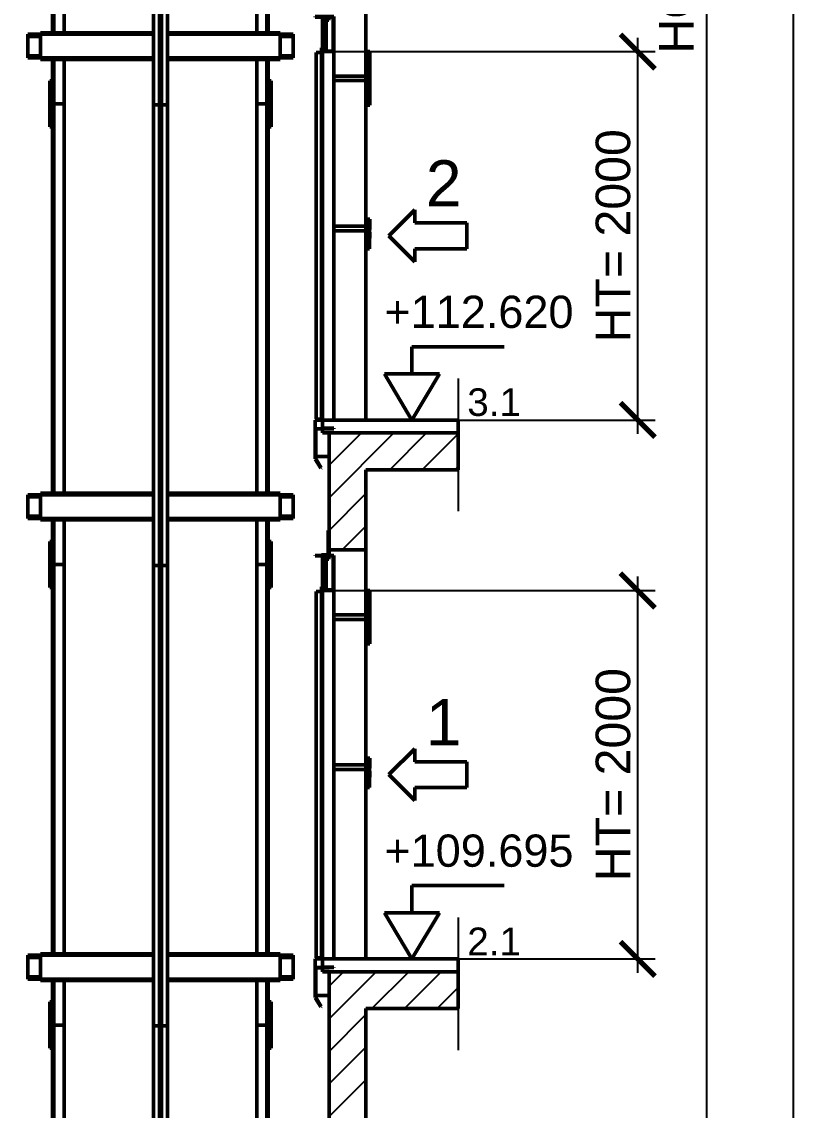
# Model space of a CAD drawing. Header units: millimetres. Extents: x -2854 to 202754, y -48725 to 27067.
# Drawn here: x 82199 to 86386, y -37394 to -31485 of the extents above; entities that cross this region are included whole.
import ezdxf

# ---------------------------------------------------------------- set-up
doc = ezdxf.new("R2010")
doc.units = ezdxf.units.MM
doc.linetypes.add('AM_ISO08W050', pattern=[18, 12, -1.5, 3, -1.5])
for name, color, linetype, lineweight in [('AM_0', 7, 'Continuous', 50), ('AM_5', 3, 'Continuous', 25), ('AM_8', 1, 'Continuous', 25), ('LDCar-AM_0', 7, 'Continuous', 50), ('LDCar-AM_4', 3, 'Continuous', 25), ('LDDoorFixingPoints-AM_0', 7, 'Continuous', 50), ('LDGuides-AM_0', 7, 'Continuous', 50), ('LDHallButton-AM_0', 7, 'Continuous', 50), ('LDRailBrackets-AM_0', 7, 'Continuous', 50), ('LDShaft-AM_0', 7, 'Continuous', 50), ('LDShaft-AM_5', 3, 'Continuous', 25), ('LDShaft-AM_7', 4, 'AM_ISO08W050', 25)]:
    doc.layers.add(name, color=color, linetype=linetype, lineweight=lineweight)
doc.layers.add('AM_VIEWS', color=1, linetype='Continuous', lineweight=25, plot=False)
doc.styles.add('LD', font='ARIALUNI.ttf')
doc.dimstyles.new('LIFT', dxfattribs={"dimtxt": 2.5, "dimasz": 2.5, "dimexe": 1.25, "dimexo": 0, "dimgap": 0.5, "dimtad": 1, "dimdec": 0, "dimzin": 1, "dimdsep": 46, "dimtxsty": 'LD', "dimblk": 'ARCHTICK', "dimcen": 0, "dimdle": 1, "dimclrd": 3, "dimclre": 3, "dimclrt": 4, "dimadec": 0, "dimazin": 0, "dimtp": 0.1, "dimtm": 0.1, "dimtfac": 0.71, "dimtdec": 0, "dimtix": 1, "dimtmove": 0, "dimatfit": 3, "dimfxl": 1, "dimtolj": 1, "dimarcsym": 0})

# ---------------------------------------------------------------- blocks, each defined once
blk = doc.blocks.new('LD_20260610085845_0000000C')
at = {"layer": 'LDShaft-AM_0'}
for p, q in [((200, 9537.5), (200, 9890)), ((25, 9537.5), (80, 9537.5)), ((80, 9537.5), (200, 9537.5)), ((200, 9512.5), (200, 9537.5)), ((80, 9512.5), (25, 9512.5)), ((200, 9512.5), (80, 9512.5)), ((200, 8722.5), (200, 9512.5)), ((25, 8722.5), (80, 8722.5)), ((80, 8697.5), (25, 8697.5)), ((80, 8722.5), (200, 8722.5)), ((200, 8697.5), (80, 8697.5)), ((200, 8697.5), (200, 8722.5)), ((200, 7670), (200, 8697.5)), ((80, 7600), (0, 7600)), ((0, 7600), (0, 6965)), ((200, 7600), (80, 7600)), ((700, 7600), (200, 7600)), ((700, 7400), (700, 7600)), ((200, 6965), (200, 7400)), ((200, 7400), (700, 7400)), ((0, 6965), (0, 6935)), ((0, 6965), (80, 6965)), ((80, 6965), (200, 6965)), ((200, 6612.5), (200, 6965)), ((25, 6612.5), (80, 6612.5)), ((80, 6587.5), (25, 6587.5)), ((80, 6612.5), (200, 6612.5)), ((200, 6587.5), (80, 6587.5)), ((200, 6587.5), (200, 6612.5)), ((200, 5797.5), (200, 6587.5)), ((25, 5797.5), (80, 5797.5)), ((80, 5797.5), (200, 5797.5)), ((200, 5772.5), (200, 5797.5)), ((80, 5772.5), (25, 5772.5)), ((200, 5772.5), (80, 5772.5)), ((200, 4745), (200, 5772.5)), ((80, 4675), (0, 4675)), ((0, 4675), (0, 3515)), ((200, 4675), (80, 4675)), ((700, 4675), (200, 4675)), ((700, 4475), (700, 4675)), ((200, 3515), (200, 4475)), ((200, 4475), (700, 4475))]:
    blk.add_line(p, q, dxfattribs=at)
blk = doc.blocks.new('LD_20260610085845_0000001B')
at = {"layer": 'LDShaft-AM_0'}
for p, q in [((0, 0), (-35, 0)), ((-35, 0), (-35, -1)), ((0, -1), (0, 0)), ((-71, -1), (-71, -151)), ((-35, -1), (-71, -1)), ((-35, -1), (0, -1)), ((0, -151), (0, -22.5)), ((-71, -151), (0, -151))]:
    blk.add_line(p, q, dxfattribs=at)
blk = doc.blocks.new('LD_20260610085845_0000001C')
at = {"layer": 'LDHallButton-AM_0'}
for p, q in [((5, 155), (0, 155)), ((0, 155), (0, 5)), ((18, 160), (5, 160)), ((5, 160), (5, 0)), ((5, 5), (5, 155)), ((21, 160), (18, 160)), ((21, 105), (21, 160)), ((20, 105), (21, 105)), ((20, 0), (20, 105)), ((21, 89.5), (20, 89.5)), ((20, 89.5), (20, 56.5)), ((21, 56.5), (21, 89.5)), ((0, 5), (5, 5)), ((5, 0), (18, 0)), ((18, 0), (20, 0)), ((20, 56.5), (21, 56.5))]:
    blk.add_line(p, q, dxfattribs=at)
blk = doc.blocks.new('LD_20260610085845_0000001D')
at = {"layer": 'LDCar-AM_0'}
for p, q in [((-40, 2190), (-100, 2190)), ((-100, 2190), (-100, 2187)), ((-100, 2187), (-43, 2187)), ((-60, 2187), (-60, 2003)), ((-43, 2187), (-43, 2010)), ((-30, 2190), (-40, 2190)), ((-40, 2010), (-40, 2190)), ((-30, 2190), (-30, 2170)), ((0, 2190), (-30, 2190)), ((-27, 2170), (-27, 2187)), ((-27, 2187), (-3, 2187)), ((-3, 2187), (-3, 2003)), ((0, 2000), (0, 2190)), ((-30, 2170), (-27, 2170)), ((-63.5, 2020), (-66.5, 2020)), ((-66.5, 2020), (-66.5, 2000)), ((-63.5, 2003), (-63.5, 2020)), ((-43, 2010), (-40, 2010)), ((-66.5, 1995), (-95, 1995)), ((-95, 1995), (-95, 5)), ((-66.5, 2000), (0, 2000)), ((-66.5, 5), (-66.5, 1995)), ((-3, 2003), (-63.5, 2003)), ((-60, 2000), (-60, 0)), ((0, 0), (0, 2000)), ((-60, 0), (-100, 0)), ((-100, 0), (-100, -47.5)), ((-95, 5), (-66.5, 5)), ((-60, -44.5), (-60, 0)), ((-60, 0), (0, 0)), ((-100, -47.5), (-100, -210)), ((-97, -210), (-97, -47.5)), ((-97, -47.5), (-60, -47.5)), ((0, -44.5), (-60, -44.5)), ((-60, -47.5), (0, -47.5)), ((0, -47.5), (0, -44.5)), ((-100, -210), (-97, -210)), ((-97.2, -210.2), (-99.8, -211.8)), ((-99.8, -211.8), (-69.8, -260.8)), ((-67.2, -259.2), (-97.2, -210.2)), ((-69.8, -260.8), (-67.2, -259.2))]:
    blk.add_line(p, q, dxfattribs=at)
blk = doc.blocks.new('LD_20260610085845_00000020')
at = {"layer": 'LDHallButton-AM_0'}
for p, q in [((5, 285), (0, 285)), ((0, 285), (0, 5)), ((18, 290), (5, 290)), ((5, 290), (5, 0)), ((5, 5), (5, 285)), ((21, 290), (18, 290)), ((21, 0), (21, 290)), ((0, 5), (5, 5)), ((5, 0), (18, 0)), ((18, 0), (21, 0))]:
    blk.add_line(p, q, dxfattribs=at)
blk = doc.blocks.new('LD_20260610085845_00000021')
at = {"layer": 'LDShaft-AM_0'}
for p, q in [((0, 0), (-35, 0)), ((-35, 0), (-35, -70)), ((80, 0), (0, 0)), ((200, 0), (80, 0)), ((700, 0), (200, 0)), ((700, -70), (700, 0)), ((-35, -70), (0, -70)), ((0, -70), (80, -70)), ((80, -70), (200, -70)), ((200, -70), (700, -70))]:
    blk.add_line(p, q, dxfattribs=at)
blk = doc.blocks.new('LD_ENTRY_FLOOR_R')
for p, q in [((0, 0), (-150, 250)), ((150, 250), (0, 0))]:
    blk.add_line(p, q)
at = {"layer": 'AM_0'}
for p, q in [((0, 397.7), (500, 397.7)), ((0, 250), (0, 397.7)), ((-150, 250), (150, 250))]:
    blk.add_line(p, q, dxfattribs=at)
blk = doc.blocks.new('LD_20260610085845_00000023')
at = {"layer": 'LDCar-AM_0'}
blk.add_blockref('LD_ENTRY_FLOOR_R', (0, 0), dxfattribs=at)
at = {"layer": 'LDCar-AM_0', "style": 'LD'}
blk.add_text('+112.620', height=175, dxfattribs=at).set_placement((-150, 500))
blk = doc.blocks.new('LD_ENTRY_R')
for p, q in [((0, 0), (140.6, 140.6)), ((140.6, 70.3), (140.6, 140.6)), ((140.6, 70.3), (422, 70.3)), ((422, -70.3), (422, 70.3)), ((0, 0), (140.6, -140.6)), ((140.6, -70.3), (422, -70.3)), ((140.6, -70.3), (140.6, -140.6))]:
    blk.add_line(p, q)
blk = doc.blocks.new('LD_20260610085845_00000024')
at = {"layer": 'LDCar-AM_0'}
blk.add_blockref('LD_ENTRY_R', (0, 0), dxfattribs=at)
at = {"layer": 'LDCar-AM_0', "style": 'LD'}
blk.add_text('2', height=250, dxfattribs=at).set_placement((200, 160))
blk = doc.blocks.new('LD_20260610085845_00000026')
at = {"layer": 'LDShaft-AM_0'}
for p, q in [((0, 0), (-35, 0)), ((-35, 0), (-35, -1)), ((0, -1), (0, 0)), ((-71, -1), (-71, -151)), ((-35, -1), (-71, -1)), ((-35, -1), (0, -1)), ((0, -151), (0, -22.5)), ((-71, -151), (0, -151))]:
    blk.add_line(p, q, dxfattribs=at)
blk = doc.blocks.new('LD_20260610085845_00000027')
at = {"layer": 'LDHallButton-AM_0'}
for p, q in [((5, 155), (0, 155)), ((0, 155), (0, 5)), ((18, 160), (5, 160)), ((5, 160), (5, 0)), ((5, 5), (5, 155)), ((21, 160), (18, 160)), ((21, 105), (21, 160)), ((20, 0), (20, 105)), ((20, 105), (21, 105)), ((21, 89.5), (20, 89.5)), ((20, 89.5), (20, 56.5)), ((21, 56.5), (21, 89.5)), ((0, 5), (5, 5)), ((5, 0), (18, 0)), ((18, 0), (20, 0)), ((20, 56.5), (21, 56.5))]:
    blk.add_line(p, q, dxfattribs=at)
blk = doc.blocks.new('LD_20260610085845_00000028')
at = {"layer": 'LDHallButton-AM_0'}
for p, q in [((5, 285), (0, 285)), ((0, 285), (0, 5)), ((18, 290), (5, 290)), ((5, 290), (5, 0)), ((5, 5), (5, 285)), ((21, 290), (18, 290)), ((21, 0), (21, 290)), ((0, 5), (5, 5)), ((5, 0), (18, 0)), ((18, 0), (21, 0))]:
    blk.add_line(p, q, dxfattribs=at)
blk = doc.blocks.new('LD_20260610085845_00000029')
at = {"layer": 'LDCar-AM_0'}
for p, q in [((-40, 2190), (-100, 2190)), ((-100, 2190), (-100, 2187)), ((-100, 2187), (-43, 2187)), ((-60, 2187), (-60, 2003)), ((-43, 2187), (-43, 2010)), ((-30, 2190), (-40, 2190)), ((-40, 2010), (-40, 2190)), ((-30, 2190), (-30, 2170)), ((0, 2190), (-30, 2190)), ((-27, 2170), (-27, 2187)), ((-27, 2187), (-3, 2187)), ((-3, 2187), (-3, 2003)), ((0, 2000), (0, 2190)), ((-30, 2170), (-27, 2170)), ((-63.5, 2020), (-66.5, 2020)), ((-66.5, 2020), (-66.5, 2000)), ((-63.5, 2003), (-63.5, 2020)), ((-43, 2010), (-40, 2010)), ((-66.5, 1995), (-95, 1995)), ((-95, 1995), (-95, 5)), ((-66.5, 2000), (0, 2000)), ((-66.5, 5), (-66.5, 1995)), ((-3, 2003), (-63.5, 2003)), ((-60, 2000), (-60, 0)), ((0, 0), (0, 2000)), ((-60, 0), (-100, 0)), ((-100, 0), (-100, -47.5)), ((-95, 5), (-66.5, 5)), ((-60, -44.5), (-60, 0)), ((-60, 0), (0, 0)), ((-100, -47.5), (-100, -210)), ((-97, -210), (-97, -47.5)), ((-97, -47.5), (-60, -47.5)), ((0, -44.5), (-60, -44.5)), ((-60, -47.5), (0, -47.5)), ((0, -47.5), (0, -44.5)), ((-100, -210), (-97, -210)), ((-97.2, -210.2), (-99.8, -211.8)), ((-99.8, -211.8), (-69.8, -260.8)), ((-67.2, -259.2), (-97.2, -210.2)), ((-69.8, -260.8), (-67.2, -259.2))]:
    blk.add_line(p, q, dxfattribs=at)
blk = doc.blocks.new('LD_20260610085845_0000002B')
at = {"layer": 'LDDoorFixingPoints-AM_0'}
for p, q in [((-1, 35), (-5, 35)), ((-5, 35), (-5, -96)), ((-1, -100), (-1, 35)), ((-5, -96), (-41, -96)), ((-41, -96), (-41, -100)), ((-41, -100), (-1, -100))]:
    blk.add_line(p, q, dxfattribs=at)
blk = doc.blocks.new('LD_20260610085845_0000002C')
at = {"layer": 'LDShaft-AM_0'}
for p, q in [((0, 0), (-35, 0)), ((-35, 0), (-35, -70)), ((80, 0), (0, 0)), ((200, 0), (80, 0)), ((700, 0), (200, 0)), ((700, -70), (700, 0)), ((-35, -70), (0, -70)), ((0, -70), (80, -70)), ((80, -70), (200, -70)), ((200, -70), (700, -70))]:
    blk.add_line(p, q, dxfattribs=at)
blk = doc.blocks.new('LD_20260610085845_0000002E')
at = {"layer": 'LDCar-AM_0'}
blk.add_blockref('LD_ENTRY_R', (0, 0), dxfattribs=at)
at = {"layer": 'LDCar-AM_0', "style": 'LD'}
blk.add_text('1', height=250, dxfattribs=at).set_placement((200, 160))
blk = doc.blocks.new('LD_20260610085845_0000002F')
at = {"layer": 'LDCar-AM_0'}
blk.add_blockref('LD_ENTRY_FLOOR_R', (0, 0), dxfattribs=at)
at = {"layer": 'LDCar-AM_0', "style": 'LD'}
blk.add_text('+109.695', height=175, dxfattribs=at).set_placement((-150, 500))
blk = doc.blocks.new('LD_20260610085845_00000061')
at = {"layer": 'LDShaft-AM_7'}
blk.add_line((0, -20061), (0, 4980), dxfattribs=at)
blk = doc.blocks.new('LD_20260610085845_00000066')
at = {"layer": 'LDGuides-AM_0'}
for p, q in [((-5, 1250), (-37.5, 1250)), ((-37.5, 1250), (-37.5, -1250)), ((-5, -1250), (-5, 1250)), ((5, 1250), (-5, 1250)), ((-5, 1250), (-5, -1250)), ((37.5, 1250), (5, 1250)), ((5, 1250), (5, -1250)), ((5, -1250), (5, 1250)), ((37.5, -1250), (37.5, 1250)), ((-37.5, -1250), (-5, -1250)), ((-5, -1250), (5, -1250)), ((5, -1250), (37.5, -1250))]:
    blk.add_line(p, q, dxfattribs=at)
blk = doc.blocks.new('LD_20260610085845_0000006F')
at = {"layer": 'LDGuides-AM_0'}
for p, q in [((-5, 1250), (-37.5, 1250)), ((-37.5, 1250), (-37.5, -1250)), ((5, 1250), (-5, 1250)), ((-5, 1250), (-5, -1250)), ((-5, -1250), (-5, 1250)), ((5, -1250), (5, 1250)), ((37.5, 1250), (5, 1250)), ((5, 1250), (5, -1250)), ((37.5, -1250), (37.5, 1250)), ((-37.5, -1250), (-5, -1250)), ((-5, -1250), (5, -1250)), ((5, -1250), (37.5, -1250))]:
    blk.add_line(p, q, dxfattribs=at)
blk = doc.blocks.new('LD_20260610085845_00000076')
at = {"layer": 'LDGuides-AM_0'}
for p, q in [((-5, 1250), (-37.5, 1250)), ((-37.5, 1250), (-37.5, -1250)), ((-5, -1250), (-5, 1250)), ((5, 1250), (-5, 1250)), ((-5, 1250), (-5, -1250)), ((37.5, 1250), (5, 1250)), ((5, 1250), (5, -1250)), ((5, -1250), (5, 1250)), ((37.5, -1250), (37.5, 1250)), ((-37.5, -1250), (-5, -1250)), ((-5, -1250), (5, -1250)), ((5, -1250), (37.5, -1250))]:
    blk.add_line(p, q, dxfattribs=at)
blk = doc.blocks.new('LD_20260610085845_00000078')
at = {"layer": 'LDGuides-AM_0'}
for p, q in [((-5, 927.5), (-37.5, 927.5)), ((-37.5, 927.5), (-37.5, -927.5)), ((5, 927.5), (-5, 927.5)), ((-5, 927.5), (-5, -927.5)), ((-5, -927.5), (-5, 927.5)), ((5, -927.5), (5, 927.5)), ((37.5, 927.5), (5, 927.5)), ((5, 927.5), (5, -927.5)), ((37.5, -927.5), (37.5, 927.5)), ((-37.5, -927.5), (-5, -927.5)), ((-5, -927.5), (5, -927.5)), ((5, -927.5), (37.5, -927.5))]:
    blk.add_line(p, q, dxfattribs=at)
blk = doc.blocks.new('LD_20260610085845_00000080')
at = {"layer": 'LDGuides-AM_0'}
for p, q in [((-24, 930), (-31, 930)), ((-31, 930), (-31, -930)), ((-24, -930), (-24, 930)), ((31, 930), (-24, 930)), ((-24, 930), (-24, -930)), ((31, -930), (31, 930)), ((-31, -930), (-24, -930)), ((-24, -930), (31, -930))]:
    blk.add_line(p, q, dxfattribs=at)
blk = doc.blocks.new('LD_20260610085845_00000081')
at = {"layer": 'AM_0'}
for p, q in [((0, 125), (-15, 125)), ((-15, 125), (-15, -125)), ((0, -125), (0, 125)), ((-15, -125), (0, -125))]:
    blk.add_line(p, q, dxfattribs=at)
blk = doc.blocks.new('LD_20260610085845_00000082')
at = {"layer": 'LDGuides-AM_0'}
for p, q in [((-24, 1250), (-31, 1250)), ((-31, 1250), (-31, -863.5)), ((-24, -863.5), (-24, 1250)), ((31, 1250), (-24, 1250)), ((-24, 1250), (-24, -863.5)), ((31, -863.5), (31, 1250)), ((-31, -1008.5), (-31, -1250)), ((-24, -1250), (-24, -1008.5)), ((-24, -1008.5), (-24, -1250)), ((31, -1250), (31, -1008.5)), ((-31, -1250), (-24, -1250)), ((-24, -1250), (31, -1250))]:
    blk.add_line(p, q, dxfattribs=at)
blk = doc.blocks.new('LD_20260610085845_00000083')
at = {"layer": 'AM_0'}
for p, q in [((0, 125), (-15, 125)), ((-15, 125), (-15, -125)), ((0, -125), (0, 125)), ((-15, -125), (0, -125))]:
    blk.add_line(p, q, dxfattribs=at)
blk = doc.blocks.new('LD_20260610085845_00000084')
at = {"layer": 'LDGuides-AM_0'}
for p, q in [((-24, 1250), (-31, 1250)), ((-31, 1250), (-31, -863.5)), ((31, 1250), (-24, 1250)), ((-24, 1250), (-24, -863.5)), ((-24, -863.5), (-24, 1250)), ((31, -863.5), (31, 1250)), ((-31, -1008.5), (-31, -1250)), ((-24, -1008.5), (-24, -1250)), ((-24, -1250), (-24, -1008.5)), ((31, -1250), (31, -1008.5)), ((-31, -1250), (-24, -1250)), ((-24, -1250), (31, -1250))]:
    blk.add_line(p, q, dxfattribs=at)
blk = doc.blocks.new('LD_20260610085845_00000088')
at = {"layer": 'LDGuides-AM_0'}
for p, q in [((-24, 1250), (-31, 1250)), ((-31, 1250), (-31, -863.5)), ((31, 1250), (-24, 1250)), ((-24, 1250), (-24, -863.5)), ((-24, -863.5), (-24, 1250)), ((31, -863.5), (31, 1250)), ((-31, -1008.5), (-31, -1250)), ((-24, -1008.5), (-24, -1250)), ((-24, -1250), (-24, -1008.5)), ((31, -1250), (31, -1008.5)), ((-31, -1250), (-24, -1250)), ((-24, -1250), (31, -1250))]:
    blk.add_line(p, q, dxfattribs=at)
blk = doc.blocks.new('LD_20260610085845_00000089')
at = {"layer": 'AM_0'}
for p, q in [((0, 125), (-15, 125)), ((-15, 125), (-15, -125)), ((0, -125), (0, 125)), ((-15, -125), (0, -125))]:
    blk.add_line(p, q, dxfattribs=at)
blk = doc.blocks.new('LD_20260610085845_0000009A')
at = {"layer": 'LDGuides-AM_0'}
for p, q in [((24, 1250), (-31, 1250)), ((-31, 1250), (-31, -863.5)), ((31, 1250), (24, 1250)), ((24, 1250), (24, -863.5)), ((24, -863.5), (24, 1250)), ((31, -863.5), (31, 1250)), ((-31, -1008.5), (-31, -1250)), ((24, -1008.5), (24, -1250)), ((24, -1250), (24, -1008.5)), ((31, -1250), (31, -1008.5)), ((-31, -1250), (24, -1250)), ((24, -1250), (31, -1250))]:
    blk.add_line(p, q, dxfattribs=at)
blk = doc.blocks.new('LD_20260610085845_0000009F')
at = {"layer": 'LDGuides-AM_0'}
for p, q in [((24, 930), (-31, 930)), ((-31, 930), (-31, -930)), ((31, 930), (24, 930)), ((24, 930), (24, -930)), ((24, -930), (24, 930)), ((31, -930), (31, 930)), ((-31, -930), (24, -930)), ((24, -930), (31, -930))]:
    blk.add_line(p, q, dxfattribs=at)
blk = doc.blocks.new('LD_20260610085845_000000A0')
at = {"layer": 'AM_0'}
for p, q in [((15, 125), (0, 125)), ((0, 125), (0, -125)), ((15, -125), (15, 125)), ((0, -125), (15, -125))]:
    blk.add_line(p, q, dxfattribs=at)
blk = doc.blocks.new('LD_20260610085845_000000A1')
at = {"layer": 'LDGuides-AM_0'}
for p, q in [((24, 1250), (-31, 1250)), ((-31, 1250), (-31, -863.5)), ((24, -863.5), (24, 1250)), ((31, 1250), (24, 1250)), ((24, 1250), (24, -863.5)), ((31, -863.5), (31, 1250)), ((-31, -1008.5), (-31, -1250)), ((24, -1250), (24, -1008.5)), ((24, -1008.5), (24, -1250)), ((31, -1250), (31, -1008.5)), ((-31, -1250), (24, -1250)), ((24, -1250), (31, -1250))]:
    blk.add_line(p, q, dxfattribs=at)
blk = doc.blocks.new('LD_20260610085845_000000A2')
at = {"layer": 'AM_0'}
for p, q in [((15, 125), (0, 125)), ((0, 125), (0, -125)), ((15, -125), (15, 125)), ((0, -125), (15, -125))]:
    blk.add_line(p, q, dxfattribs=at)
blk = doc.blocks.new('LD_20260610085845_000000A3')
at = {"layer": 'LDGuides-AM_0'}
for p, q in [((24, 1250), (-31, 1250)), ((-31, 1250), (-31, -863.5)), ((31, 1250), (24, 1250)), ((24, 1250), (24, -863.5)), ((24, -863.5), (24, 1250)), ((31, -863.5), (31, 1250)), ((-31, -1008.5), (-31, -1250)), ((24, -1008.5), (24, -1250)), ((24, -1250), (24, -1008.5)), ((31, -1250), (31, -1008.5)), ((-31, -1250), (24, -1250)), ((24, -1250), (31, -1250))]:
    blk.add_line(p, q, dxfattribs=at)
blk = doc.blocks.new('LD_20260610085845_000000A4')
at = {"layer": 'AM_0'}
for p, q in [((15, 125), (0, 125)), ((0, 125), (0, -125)), ((15, -125), (15, 125)), ((0, -125), (15, -125))]:
    blk.add_line(p, q, dxfattribs=at)
blk = doc.blocks.new('LD_20260610085845_000000A8')
at = {"layer": 'LDRailBrackets-AM_0'}
for p, q in [((-650, 64.5), (-720, 64.5)), ((-720, 64.5), (-720, 56.5)), ((-650, 72.5), (-650, 64.5)), ((-37.5, 72.5), (-650, 72.5)), ((-650, 64.5), (-650, -64.5)), ((-37.5, 64.5), (-650, 64.5)), ((650, 72.5), (37.5, 72.5)), ((650, 64.5), (37.5, 64.5)), ((650, 64.5), (650, 72.5)), ((650, -64.5), (650, 64.5)), ((720, 64.5), (650, 64.5)), ((720, 56.5), (720, 64.5)), ((-709, 56.5), (-720, 56.5)), ((-720, 56.5), (-720, 52.5)), ((-720, 52.5), (-709, 52.5)), ((-720, 52.5), (-720, -52.5)), ((-650, 56.5), (-709, 56.5)), ((-709, 56.5), (-709, 52.5)), ((-709, 52.5), (-709, 56.5)), ((-709, 52.5), (-650, 52.5)), ((709, 56.5), (650, 56.5)), ((650, 52.5), (709, 52.5)), ((709, 56.5), (709, 52.5)), ((720, 56.5), (709, 56.5)), ((709, 52.5), (709, 56.5)), ((709, 52.5), (720, 52.5)), ((720, 52.5), (720, 56.5)), ((720, -52.5), (720, 52.5)), ((-709, -52.5), (-720, -52.5)), ((-720, -52.5), (-720, -56.5)), ((-720, -56.5), (-720, -64.5)), ((-720, -56.5), (-709, -56.5)), ((-709, -56.5), (-709, -52.5)), ((-650, -52.5), (-709, -52.5)), ((-709, -52.5), (-709, -56.5)), ((-709, -56.5), (-650, -56.5)), ((709, -52.5), (650, -52.5)), ((650, -56.5), (709, -56.5)), ((709, -56.5), (709, -52.5)), ((709, -52.5), (709, -56.5)), ((720, -52.5), (709, -52.5)), ((709, -56.5), (720, -56.5)), ((720, -56.5), (720, -52.5)), ((720, -64.5), (720, -56.5)), ((-720, -64.5), (-650, -64.5)), ((-650, -64.5), (-37.5, -64.5)), ((-650, -64.5), (-650, -72.5)), ((-650, -72.5), (-37.5, -72.5)), ((37.5, -64.5), (650, -64.5)), ((37.5, -72.5), (650, -72.5)), ((650, -64.5), (720, -64.5)), ((650, -72.5), (650, -64.5))]:
    blk.add_line(p, q, dxfattribs=at)
blk = doc.blocks.new('LD_20260610085845_000000A9')
at = {"layer": 'LDRailBrackets-AM_0'}
for p, q in [((-650, 64.5), (-720, 64.5)), ((-720, 64.5), (-720, 56.5)), ((-650, 72.5), (-650, 64.5)), ((-37.5, 72.5), (-650, 72.5)), ((-650, 64.5), (-650, -64.5)), ((-37.5, 64.5), (-650, 64.5)), ((650, 72.5), (37.5, 72.5)), ((650, 64.5), (37.5, 64.5)), ((650, 64.5), (650, 72.5)), ((650, -64.5), (650, 64.5)), ((720, 64.5), (650, 64.5)), ((720, 56.5), (720, 64.5)), ((-709, 56.5), (-720, 56.5)), ((-720, 56.5), (-720, 52.5)), ((-720, 52.5), (-720, -52.5)), ((-720, 52.5), (-709, 52.5)), ((-709, 52.5), (-709, 56.5)), ((-650, 56.5), (-709, 56.5)), ((-709, 56.5), (-709, 52.5)), ((-709, 52.5), (-650, 52.5)), ((709, 56.5), (650, 56.5)), ((650, 52.5), (709, 52.5)), ((709, 56.5), (709, 52.5)), ((720, 56.5), (709, 56.5)), ((709, 52.5), (709, 56.5)), ((709, 52.5), (720, 52.5)), ((720, 52.5), (720, 56.5)), ((720, -52.5), (720, 52.5)), ((-709, -52.5), (-720, -52.5)), ((-720, -52.5), (-720, -56.5)), ((-720, -56.5), (-720, -64.5)), ((-720, -56.5), (-709, -56.5)), ((-709, -56.5), (-709, -52.5)), ((-650, -52.5), (-709, -52.5)), ((-709, -52.5), (-709, -56.5)), ((-709, -56.5), (-650, -56.5)), ((709, -52.5), (650, -52.5)), ((650, -56.5), (709, -56.5)), ((709, -52.5), (709, -56.5)), ((720, -52.5), (709, -52.5)), ((709, -56.5), (709, -52.5)), ((709, -56.5), (720, -56.5)), ((720, -56.5), (720, -52.5)), ((720, -64.5), (720, -56.5)), ((-720, -64.5), (-650, -64.5)), ((-650, -64.5), (-37.5, -64.5)), ((-650, -64.5), (-650, -72.5)), ((-650, -72.5), (-37.5, -72.5)), ((37.5, -64.5), (650, -64.5)), ((37.5, -72.5), (650, -72.5)), ((650, -64.5), (720, -64.5)), ((650, -72.5), (650, -64.5))]:
    blk.add_line(p, q, dxfattribs=at)
blk = doc.blocks.new('LD_20260610085845_000000AC')
at = {"layer": 'LDRailBrackets-AM_0'}
for p, q in [((-650, 64.5), (-720, 64.5)), ((-720, 64.5), (-720, 56.5)), ((-650, 72.5), (-650, 64.5)), ((-37.5, 72.5), (-650, 72.5)), ((-650, 64.5), (-650, -64.5)), ((-37.5, 64.5), (-650, 64.5)), ((650, 72.5), (37.5, 72.5)), ((650, 64.5), (37.5, 64.5)), ((650, 64.5), (650, 72.5)), ((650, -64.5), (650, 64.5)), ((720, 64.5), (650, 64.5)), ((720, 56.5), (720, 64.5)), ((-709, 56.5), (-720, 56.5)), ((-720, 56.5), (-720, 52.5)), ((-720, 52.5), (-720, -52.5)), ((-720, 52.5), (-709, 52.5)), ((-709, 52.5), (-709, 56.5)), ((-650, 56.5), (-709, 56.5)), ((-709, 56.5), (-709, 52.5)), ((-709, 52.5), (-650, 52.5)), ((709, 56.5), (650, 56.5)), ((650, 52.5), (709, 52.5)), ((709, 52.5), (709, 56.5)), ((709, 56.5), (709, 52.5)), ((720, 56.5), (709, 56.5)), ((709, 52.5), (720, 52.5)), ((720, 52.5), (720, 56.5)), ((720, -52.5), (720, 52.5)), ((-709, -52.5), (-720, -52.5)), ((-720, -52.5), (-720, -56.5)), ((-720, -56.5), (-720, -64.5)), ((-720, -56.5), (-709, -56.5)), ((-709, -56.5), (-709, -52.5)), ((-650, -52.5), (-709, -52.5)), ((-709, -52.5), (-709, -56.5)), ((-709, -56.5), (-650, -56.5)), ((709, -52.5), (650, -52.5)), ((650, -56.5), (709, -56.5)), ((709, -52.5), (709, -56.5)), ((720, -52.5), (709, -52.5)), ((709, -56.5), (709, -52.5)), ((709, -56.5), (720, -56.5)), ((720, -56.5), (720, -52.5)), ((720, -64.5), (720, -56.5)), ((-720, -64.5), (-650, -64.5)), ((-650, -64.5), (-37.5, -64.5)), ((-650, -64.5), (-650, -72.5)), ((-650, -72.5), (-37.5, -72.5)), ((37.5, -64.5), (650, -64.5)), ((37.5, -72.5), (650, -72.5)), ((650, -64.5), (720, -64.5)), ((650, -72.5), (650, -64.5))]:
    blk.add_line(p, q, dxfattribs=at)
blk = doc.blocks.new('LD_20260610085845_000000B8')
at = {"layer": 'AM_8'}
for p, q in [((0, 7247.8), (352.2, 7600)), ((0, 7424.6), (175.4, 7600)), ((328.9, 7400), (528.9, 7600)), ((505.7, 7400), (700, 7594.3)), ((682.5, 7400), (700, 7417.5)), ((0, 7071.1), (200, 7271.1)), ((70.7, 6965), (200, 7094.3)), ((0, 4419.4), (255.6, 4675)), ((0, 4596.2), (78.8, 4675)), ((232.4, 4475), (432.4, 4675)), ((409.1, 4475), (609.1, 4675)), ((585.9, 4475), (700, 4589.1)), ((0, 4242.6), (200, 4442.6)), ((0, 4065.9), (200, 4265.9)), ((0, 3889.1), (200, 4089.1))]:
    blk.add_line(p, q, dxfattribs=at)
blk = doc.blocks.new('_ArchTick')
at = {"color": 0, "linetype": 'ByBlock', "const_width": 0.15}
blk.add_lwpolyline([(-0.5, -0.5), (0.5, 0.5)], dxfattribs=at)
blk = doc.blocks.new('*D2393')
at = {"layer": 'AM_5', "color": 3, "lineweight": -2, "transparency": 16777216}
for p, q in [((78891.8, -41365.9), (78891.8, -18294.9)), ((82951.8, -18369.9), (78798.1, -18369.9)), ((82951.8, -41290.9), (78798.1, -41290.9))]:
    blk.add_line(p, q, dxfattribs=at)
at = {"layer": 'Defpoints', "color": 0, "transparency": 16777216}
for p in [(78891.8, -18369.9), (82951.8, -18369.9), (82951.8, -41290.9)]:
    blk.add_point(p, dxfattribs=at)
at = {"layer": 'AM_5', "color": 3, "lineweight": -2, "transparency": 16777216, "xscale": 187.5, "yscale": 187.5, "zscale": 187.5}
for p, rotation in [((78891.8, -18369.9), 90), ((78891.8, -41290.9), 270)]:
    blk.add_blockref('_ArchTick', p, dxfattribs=dict(at, rotation=rotation))
at = {"layer": 'AM_5', "color": 4, "transparency": 16777216, "insert": (78731.5, -29830.4), "char_height": 187.5, "attachment_point": 5, "rotation": 90, "style": 'LD'}
blk.add_mtext('\\A1;Car Guide rail track length (T75-3/B 75/62/10) = 22921', dxfattribs=at)
blk = doc.blocks.new('*D2401')
at = {"layer": 'Defpoints', "color": 0, "transparency": 16777216}
for p in [(83891.8, -34571.9), (85541.8, -34571.9), (83891.8, -36571.9)]:
    blk.add_point(p, dxfattribs=at)
at = {"layer": 'LDShaft-AM_5', "color": 3, "lineweight": -2, "transparency": 16777216}
for p, q in [((85541.8, -36646.9), (85541.8, -34496.9)), ((83891.8, -34571.9), (85635.6, -34571.9)), ((83891.8, -36571.9), (85635.6, -36571.9))]:
    blk.add_line(p, q, dxfattribs=at)
at = {"layer": 'LDShaft-AM_5', "color": 3, "lineweight": -2, "transparency": 16777216, "xscale": 187.5, "yscale": 187.5, "zscale": 187.5}
for p, rotation in [((85541.8, -34571.9), 90), ((85541.8, -36571.9), 270)]:
    blk.add_blockref('_ArchTick', p, dxfattribs=dict(at, rotation=rotation))
at = {"layer": 'LDShaft-AM_5', "color": 4, "transparency": 16777216, "insert": (85408.5, -35571.9), "char_height": 187.5, "attachment_point": 5, "rotation": 90, "style": 'LD'}
blk.add_mtext('\\A1;HT= 2000', dxfattribs=at)
blk = doc.blocks.new('*D2405')
at = {"layer": 'Defpoints', "color": 0, "transparency": 16777216}
for p in [(83891.8, -31646.9), (85541.8, -31646.9), (83891.8, -33646.9)]:
    blk.add_point(p, dxfattribs=at)
at = {"layer": 'LDShaft-AM_5', "color": 3, "lineweight": -2, "transparency": 16777216}
for p, q in [((85541.8, -33721.9), (85541.8, -31571.9)), ((83891.8, -31646.9), (85635.6, -31646.9)), ((83891.8, -33646.9), (85635.6, -33646.9))]:
    blk.add_line(p, q, dxfattribs=at)
at = {"layer": 'LDShaft-AM_5', "color": 3, "lineweight": -2, "transparency": 16777216, "xscale": 187.5, "yscale": 187.5, "zscale": 187.5}
for p, rotation in [((85541.8, -31646.9), 90), ((85541.8, -33646.9), 270)]:
    blk.add_blockref('_ArchTick', p, dxfattribs=dict(at, rotation=rotation))
at = {"layer": 'LDShaft-AM_5', "color": 4, "transparency": 16777216, "insert": (85408.5, -32646.9), "char_height": 187.5, "attachment_point": 5, "rotation": 90, "style": 'LD'}
blk.add_mtext('\\A1;HT= 2000', dxfattribs=at)
blk = doc.blocks.new('*D2411')
at = {"layer": 'AM_5', "color": 3, "lineweight": -2, "transparency": 16777216}
for p, q in [((79641.8, -41365.9), (79641.8, -18485.9)), ((83505.8, -18560.9), (79548.1, -18560.9)), ((83505.8, -41290.9), (79548.1, -41290.9))]:
    blk.add_line(p, q, dxfattribs=at)
at = {"layer": 'Defpoints', "color": 0, "transparency": 16777216}
for p in [(79641.8, -18560.9), (83505.8, -18560.9), (83505.8, -41290.9)]:
    blk.add_point(p, dxfattribs=at)
at = {"layer": 'AM_5', "color": 3, "lineweight": -2, "transparency": 16777216, "xscale": 187.5, "yscale": 187.5, "zscale": 187.5}
for p, rotation in [((79641.8, -18560.9), 90), ((79641.8, -41290.9), 270)]:
    blk.add_blockref('_ArchTick', p, dxfattribs=dict(at, rotation=rotation))
at = {"layer": 'AM_5', "color": 4, "transparency": 16777216, "insert": (79481.5, -29925.9), "char_height": 187.5, "attachment_point": 5, "rotation": 90, "style": 'LD'}
blk.add_mtext('\\A1;Counterweight Guide rail track length (T75-3/B 75/62/10) = 22730', dxfattribs=at)
blk = doc.blocks.new('*D2419')
at = {"layer": 'AM_5', "color": 3, "lineweight": -2, "transparency": 16777216}
for p, q in [((85916.8, -40096.9), (85916.8, -21871.9)), ((83866.8, -21946.9), (86010.6, -21946.9)), ((83866.8, -40021.9), (86010.6, -40021.9))]:
    blk.add_line(p, q, dxfattribs=at)
at = {"layer": 'Defpoints', "color": 0, "transparency": 16777216}
for p in [(83866.8, -21946.9), (85916.8, -21946.9), (83866.8, -40021.9)]:
    blk.add_point(p, dxfattribs=at)
at = {"layer": 'AM_5', "color": 3, "lineweight": -2, "transparency": 16777216, "xscale": 187.5, "yscale": 187.5, "zscale": 187.5}
for p, rotation in [((85916.8, -21946.9), 90), ((85916.8, -40021.9), 270)]:
    blk.add_blockref('_ArchTick', p, dxfattribs=dict(at, rotation=rotation))
at = {"layer": 'AM_5', "color": 4, "transparency": 16777216, "insert": (85776.6, -30984.4), "char_height": 187.5, "attachment_point": 5, "rotation": 90, "style": 'LD'}
blk.add_mtext('\\A1;HQ= 18075', dxfattribs=at)
blk = doc.blocks.new('LD_20260610085845_000000BB')
at = {"layer": 'LDCar-AM_4'}
for p, q in [((700, 7895), (700, 7175)), ((700, 4970), (700, 4250))]:
    blk.add_line(p, q, dxfattribs=at)

msp = doc.modelspace()

# ---------------------------------------------------------------- linework, layer by layer
at = {"layer": 'AM_VIEWS'}
msp.add_lwpolyline([(78291.8, -15800.9), (86385.6, -15800.9), (86385.6, -43308.8), (78291.8, -43308.8)], close=True, dxfattribs=at)

# ---------------------------------------------------------------- block references
for name, p in [('LD_20260610085845_00000061', (82951.8, -21680.9)), ('LD_20260610085845_0000000C', (83866.8, -41316.9)), ('LD_20260610085845_000000B8', (83866.8, -41316.9)), ('LD_20260610085845_000000BB', (83866.8, -41316.9)), ('LD_20260610085845_00000084', (82397.8, -30680.9)), ('LD_20260610085845_0000006F', (82951.8, -30685.9)), ('LD_20260610085845_0000009A', (83505.8, -30680.9)), ('LD_20260610085845_0000001D', (83891.8, -33646.9)), ('LD_20260610085845_000000A8', (82951.8, -31616.9)), ('LD_20260610085845_00000020', (84066.8, -31936.9)), ('LD_20260610085845_00000089', (82366.8, -31930.9)), ('LD_20260610085845_000000A4', (83536.8, -31930.9)), ('LD_20260610085845_00000088', (82397.8, -33180.9)), ('LD_20260610085845_00000076', (82951.8, -33185.9)), ('LD_20260610085845_000000A3', (83505.8, -33180.9)), ('LD_20260610085845_00000024', (84191.8, -32646.9)), ('LD_20260610085845_0000001C', (84066.8, -32716.9)), ('LD_20260610085845_00000023', (84316.8, -33646.9)), ('LD_20260610085845_00000021', (83866.8, -33646.9)), ('LD_20260610085845_0000001B', (83866.8, -33694.4)), ('LD_20260610085845_000000AC', (82951.8, -34116.9)), ('LD_20260610085845_0000002B', (83866.8, -34281.9)), ('LD_20260610085845_00000083', (82366.8, -34430.9)), ('LD_20260610085845_000000A2', (83536.8, -34430.9)), ('LD_20260610085845_00000029', (83891.8, -36571.9)), ('LD_20260610085845_00000082', (82397.8, -35680.9)), ('LD_20260610085845_00000066', (82951.8, -35685.9)), ('LD_20260610085845_000000A1', (83505.8, -35680.9)), ('LD_20260610085845_00000028', (84066.8, -34861.9)), ('LD_20260610085845_0000002E', (84191.8, -35571.9)), ('LD_20260610085845_00000027', (84066.8, -35641.9)), ('LD_20260610085845_0000002F', (84316.8, -36571.9)), ('LD_20260610085845_000000A9', (82951.8, -36616.9)), ('LD_20260610085845_0000002C', (83866.8, -36571.9)), ('LD_20260610085845_00000026', (83866.8, -36619.4)), ('LD_20260610085845_00000081', (82366.8, -36930.9)), ('LD_20260610085845_000000A0', (83536.8, -36930.9)), ('LD_20260610085845_00000080', (82397.8, -37860.9)), ('LD_20260610085845_00000078', (82951.8, -37863.4)), ('LD_20260610085845_0000009F', (83505.8, -37860.9))]:
    msp.add_blockref(name, p)

# ---------------------------------------------------------------- texts
at = {"layer": 'LDShaft-AM_0', "char_height": 150, "attachment_point": 7, "style": 'LD'}
for s, insert in [('\\fArial Unicode MS|b0|i0;\\l\\C256;3.1', (84616.8, -33626.9)), ('\\fArial Unicode MS|b0|i0;\\l\\C256;2.1', (84616.8, -36551.9))]:
    msp.add_mtext(s, dxfattribs=dict(at, insert=insert))

# ---------------------------------------------------------------- dimensions: what is measured, and where the dimension line sits
at = {"layer": 'AM_5'}
for base, p1, p2, text, picture, middle in [((78891.8, -18369.9), (82951.8, -41290.9), (82951.8, -18369.9), 'Car Guide rail track length (T75-3/B 75/62/10) = <>', '*D2393', (78731.5, -29830.4)), ((79641.8, -18560.9), (83505.8, -41290.9), (83505.8, -18560.9), 'Counterweight Guide rail track length (T75-3/B 75/62/10) = <>', '*D2411', (79481.5, -29925.9)), ((85916.8, -21946.9), (83866.8, -40021.9), (83866.8, -21946.9), 'HQ= <>', '*D2419', (85776.6, -30984.4))]:
    dim = msp.add_linear_dim(base=base, p1=p1, p2=p2, angle=90, text=text, dimstyle='LIFT', override={"dimscale": 75, "dimtxt": 2.5, "dimtix": 1}, dxfattribs=at)
    dim.commit()
    dim.dimension.update_dxf_attribs({"geometry": picture, "text_midpoint": middle})
at = {"layer": 'LDShaft-AM_5'}
for base, p1, p2, picture, middle in [((85541.8, -31646.9), (83891.8, -33646.9), (83891.8, -31646.9), '*D2405', (85408.5, -32646.9)), ((85541.8, -34571.9), (83891.8, -36571.9), (83891.8, -34571.9), '*D2401', (85408.5, -35571.9))]:
    dim = msp.add_linear_dim(base=base, p1=p1, p2=p2, angle=90, text='HT= <>', dimstyle='LIFT', override={"dimscale": 75, "dimtxt": 2.5, "dimtix": 1}, dxfattribs=at)
    dim.commit()
    dim.dimension.update_dxf_attribs({"geometry": picture, "text_midpoint": middle})

doc.saveas('drawing.dxf')
